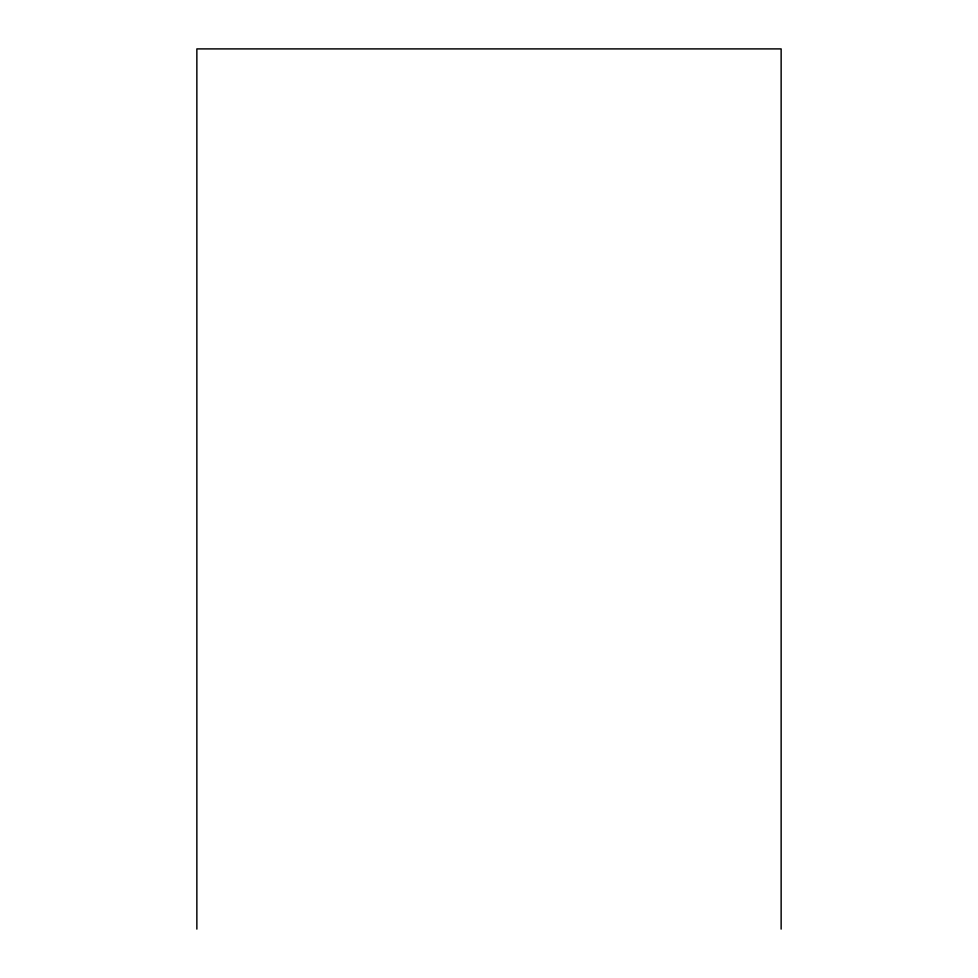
<?xml version="1.0" encoding="UTF-8"?>
<svg xmlns="http://www.w3.org/2000/svg" width="978" height="978" viewBox="0 0 978 978"><rect width="100%" height="100%" fill="white"/><g stroke="black" fill="none" stroke-linecap="round" stroke-linejoin="round"><path stroke-width="1.47" d="M781.141 929.1L781.141 48.9L196.859 48.9L196.859 929.1"/></g></svg>
